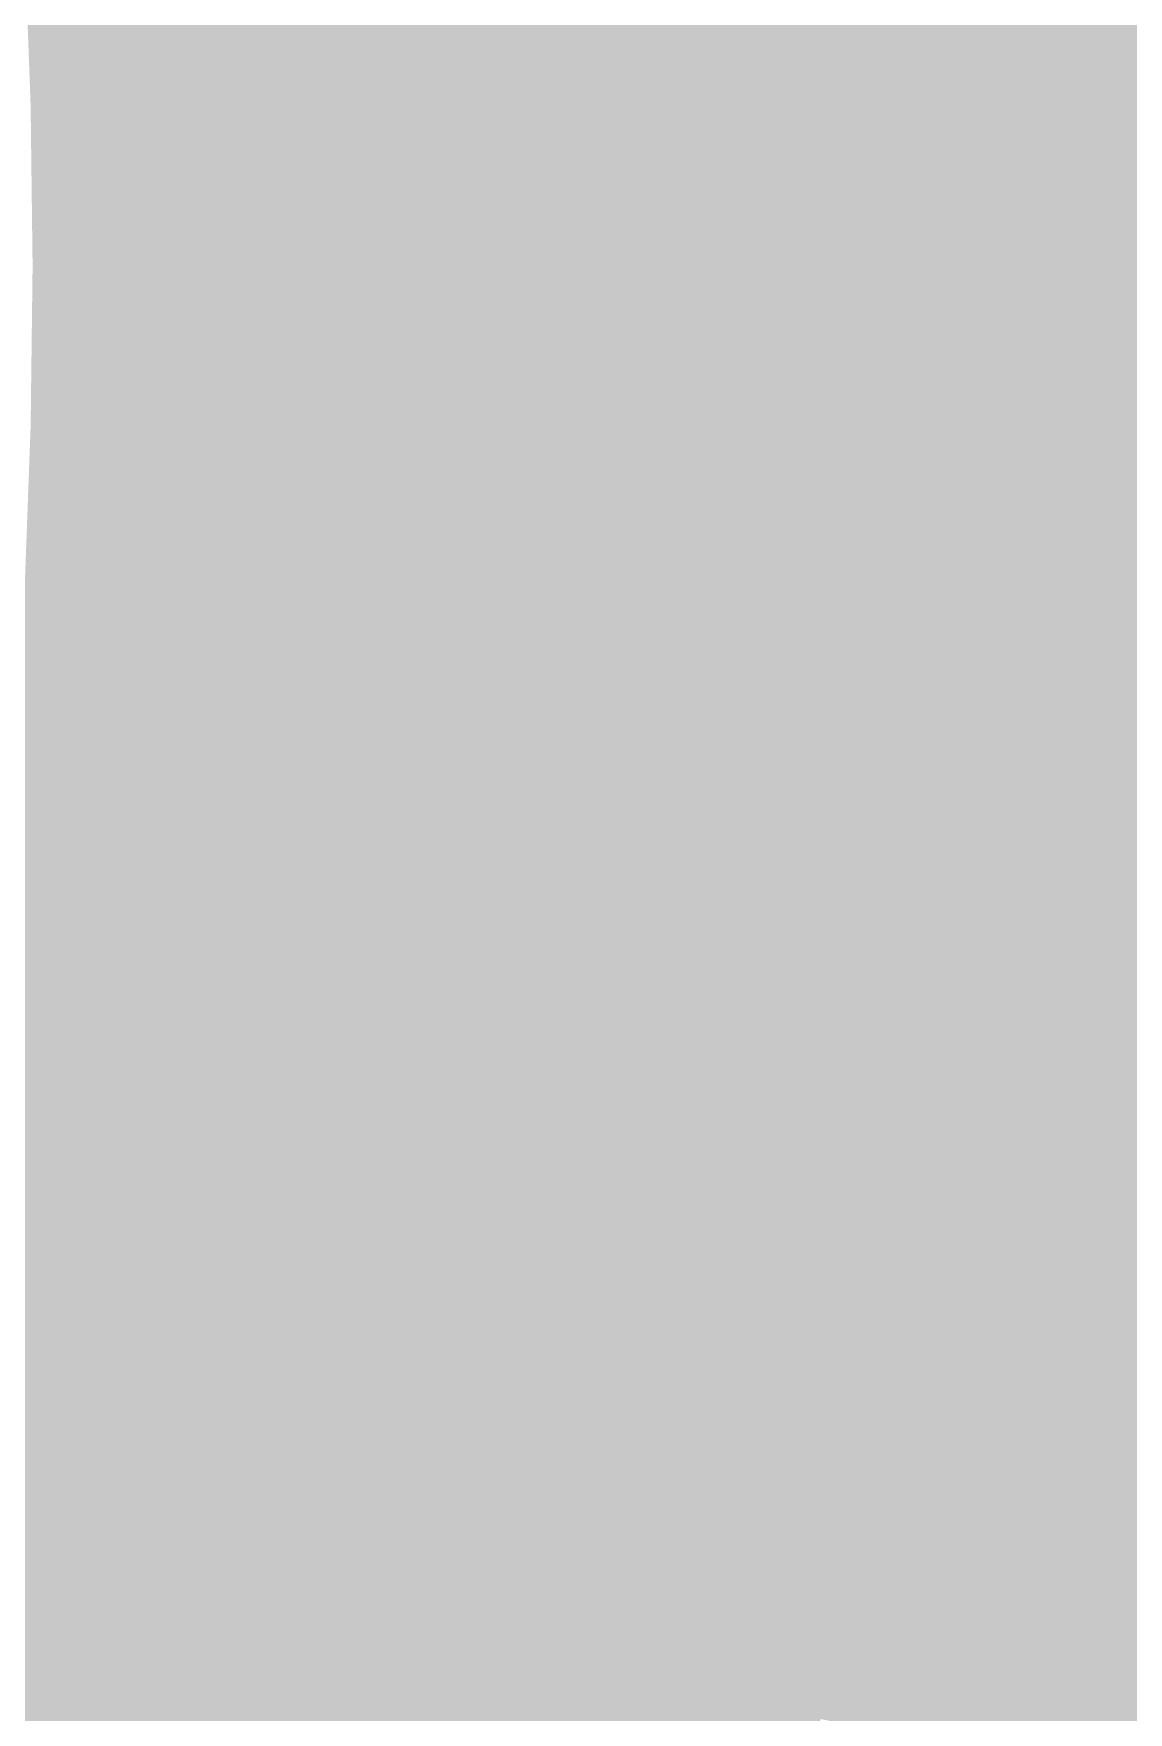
# Model space of a CAD drawing. Header units: inches. Extents: x -266 to 784, y -170 to 213.
# Drawn here: x 119.02 to 139.01, y -26.41 to 4.24 of the extents above; entities that cross this region are included whole.
import ezdxf

# ---------------------------------------------------------------- set-up
doc = ezdxf.new("R2010")
doc.units = ezdxf.units.IN
doc.header["$MEASUREMENT"] = 0

msp = doc.modelspace()

# ---------------------------------------------------------------- linework, layer by layer
at = {"color": 15, "true_color": 0x8c4745}
msp.add_solid([(136.834978, 6.722271), (137.833773, 6.771339), (136.958738, 3.362148), (137.958437, 3.38669)], dxfattribs=at)
at = {"color": 17, "true_color": 0x884543}
msp.add_solid([(137.833773, 6.771339), (138.832568, 6.820407), (137.958437, 3.38669), (138.958136, 3.411231)], dxfattribs=at)
at = {"color": 17, "true_color": 0x834341}
msp.add_solid([(138.832568, 6.820407), (139.831364, 6.869474), (138.958136, 3.411231), (139.957835, 3.435772)], dxfattribs=at)
at = {"color": 15, "true_color": 0xa55452}
msp.add_solid([(130.842205, 6.427865), (131.841, 6.476933), (130.960545, 3.214901), (131.960244, 3.239442)], dxfattribs=at)
at = {"color": 15, "true_color": 0xa15250}
msp.add_solid([(131.841, 6.476933), (132.839796, 6.526001), (131.960244, 3.239442), (132.959943, 3.263983)], dxfattribs=at)
at = {"color": 15, "true_color": 0x9d504e}
msp.add_solid([(132.839796, 6.526001), (133.838591, 6.575068), (132.959943, 3.263983), (133.959642, 3.288525)], dxfattribs=at)
at = {"color": 15, "true_color": 0x994e4c}
msp.add_solid([(133.838591, 6.575068), (134.837387, 6.624136), (133.959642, 3.288525), (134.959341, 3.313066)], dxfattribs=at)
at = {"color": 15, "true_color": 0x944b4a}
msp.add_solid([(134.837387, 6.624136), (135.836182, 6.673204), (134.959341, 3.313066), (135.959039, 3.337607)], dxfattribs=at)
at = {"color": 15, "true_color": 0x904948}
msp.add_solid([(135.836182, 6.673204), (136.834978, 6.722271), (135.959039, 3.337607), (136.958738, 3.362148)], dxfattribs=at)
at = {"color": 13, "true_color": 0xc36361}
msp.add_solid([(123.850637, 6.084392), (124.849432, 6.133459), (123.962654, 3.043112), (124.962352, 3.067654)], dxfattribs=at)
at = {"color": 13, "true_color": 0xbf615f}
msp.add_solid([(124.849432, 6.133459), (125.848227, 6.182527), (124.962352, 3.067654), (125.962051, 3.092195)], dxfattribs=at)
at = {"color": 13, "true_color": 0xbb5f5d}
msp.add_solid([(125.848227, 6.182527), (126.847023, 6.231595), (125.962051, 3.092195), (126.96175, 3.116736)], dxfattribs=at)
at = {"color": 13, "true_color": 0xb65d5b}
msp.add_solid([(126.847023, 6.231595), (127.845818, 6.280662), (126.96175, 3.116736), (127.961449, 3.141277)], dxfattribs=at)
at = {"color": 25, "true_color": 0xb25b59}
msp.add_solid([(127.845818, 6.280662), (128.844614, 6.32973), (127.961449, 3.141277), (128.961148, 3.165818)], dxfattribs=at)
at = {"color": 25, "true_color": 0xae5956}
msp.add_solid([(128.844614, 6.32973), (129.843409, 6.378798), (128.961148, 3.165818), (129.960846, 3.19036)], dxfattribs=at)
at = {"color": 25, "true_color": 0xaa5654}
msp.add_solid([(129.843409, 6.378798), (130.842205, 6.427865), (129.960846, 3.19036), (130.960545, 3.214901)], dxfattribs=at)
at = {"color": 13, "true_color": 0xd96e6c}
msp.add_solid([(118.856659, 5.839053), (119.855455, 5.888121), (118.964159, 2.920406), (119.963858, 2.944947)], dxfattribs=at)
at = {"color": 13, "true_color": 0xd46c6a}
msp.add_solid([(119.855455, 5.888121), (120.85425, 5.937189), (119.963858, 2.944947), (120.963557, 2.969489)], dxfattribs=at)
at = {"color": 13, "true_color": 0xd06a68}
msp.add_solid([(120.85425, 5.937189), (121.853046, 5.986256), (120.963557, 2.969489), (121.963256, 2.99403)], dxfattribs=at)
at = {"color": 13, "true_color": 0xcc6865}
msp.add_solid([(121.853046, 5.986256), (122.851841, 6.035324), (121.963256, 2.99403), (122.962955, 3.018571)], dxfattribs=at)
at = {"color": 13, "true_color": 0xc86663}
msp.add_solid([(122.851841, 6.035324), (123.850637, 6.084392), (122.962955, 3.018571), (123.962654, 3.043112)], dxfattribs=at)
at = {"color": 17, "true_color": 0x8c4545}
for points in [[(136.958738, 3.362148), (137.958437, 3.38669), (137, 0), (138, 0)], [(137, 0), (138, 0), (136.958738, -3.362148), (137.958437, -3.38669)]]:
    msp.add_solid(points, dxfattribs=at)
at = {"color": 17, "true_color": 0x884343}
for points in [[(137.958437, 3.38669), (138.958136, 3.411231), (138, 0), (139, 0)], [(138, 0), (139, 0), (137.958437, -3.38669), (138.958136, -3.411231)]]:
    msp.add_solid(points, dxfattribs=at)
at = {"color": 17, "true_color": 0x834141}
for points in [[(138.958136, 3.411231), (139.957835, 3.435772), (139, 0), (140, 0)], [(139, 0), (140, 0), (138.958136, -3.411231), (139.957835, -3.435772)]]:
    msp.add_solid(points, dxfattribs=at)
at = {"color": 13, "true_color": 0xc36161}
for points in [[(123.962654, 3.043112), (124.962352, 3.067654), (124, 0), (125, 0)], [(124, 0), (125, 0), (123.962654, -3.043112), (124.962352, -3.067654)]]:
    msp.add_solid(points, dxfattribs=at)
at = {"color": 13, "true_color": 0xbf5f5f}
for points in [[(124.962352, 3.067654), (125.962051, 3.092195), (125, 0), (126, 0)], [(125, 0), (126, 0), (124.962352, -3.067654), (125.962051, -3.092195)]]:
    msp.add_solid(points, dxfattribs=at)
at = {"color": 13, "true_color": 0xbb5d5d}
for points in [[(125.962051, 3.092195), (126.96175, 3.116736), (126, 0), (127, 0)], [(126, 0), (127, 0), (125.962051, -3.092195), (126.96175, -3.116736)]]:
    msp.add_solid(points, dxfattribs=at)
at = {"color": 13, "true_color": 0xb65b5b}
for points in [[(126.96175, 3.116736), (127.961449, 3.141277), (127, 0), (128, 0)], [(127, 0), (128, 0), (126.96175, -3.116736), (127.961449, -3.141277)]]:
    msp.add_solid(points, dxfattribs=at)
at = {"color": 25, "true_color": 0xb25959}
for points in [[(127.961449, 3.141277), (128.961148, 3.165818), (128, 0), (129, 0)], [(128, 0), (129, 0), (127.961449, -3.141277), (128.961148, -3.165819)]]:
    msp.add_solid(points, dxfattribs=at)
at = {"color": 25, "true_color": 0xae5656}
for points in [[(128.961148, 3.165818), (129.960846, 3.19036), (129, 0), (130, 0)], [(129, 0), (130, 0), (128.961148, -3.165819), (129.960846, -3.19036)]]:
    msp.add_solid(points, dxfattribs=at)
at = {"color": 15, "true_color": 0xaa5454}
for points in [[(129.960846, 3.19036), (130.960545, 3.214901), (130, 0), (131, 0)], [(130, 0), (131, 0), (129.960846, -3.19036), (130.960545, -3.214901)]]:
    msp.add_solid(points, dxfattribs=at)
at = {"color": 15, "true_color": 0xa55252}
for points in [[(130.960545, 3.214901), (131.960244, 3.239442), (131, 0), (132, 0)], [(131, 0), (132, 0), (130.960545, -3.214901), (131.960244, -3.239442)]]:
    msp.add_solid(points, dxfattribs=at)
at = {"color": 15, "true_color": 0xa15050}
for points in [[(131.960244, 3.239442), (132.959943, 3.263983), (132, 0), (133, 0)], [(132, 0), (133, 0), (131.960244, -3.239442), (132.959943, -3.263983)]]:
    msp.add_solid(points, dxfattribs=at)
at = {"color": 15, "true_color": 0x9d4e4e}
for points in [[(132.959943, 3.263983), (133.959642, 3.288525), (133, 0), (134, 0)], [(133, 0), (134, 0), (132.959943, -3.263983), (133.959642, -3.288525)]]:
    msp.add_solid(points, dxfattribs=at)
at = {"color": 15, "true_color": 0x994c4c}
for points in [[(133.959642, 3.288525), (134.959341, 3.313066), (134, 0), (135, 0)], [(134, 0), (135, 0), (133.959642, -3.288525), (134.959341, -3.313066)]]:
    msp.add_solid(points, dxfattribs=at)
at = {"color": 15, "true_color": 0x944a4a}
for points in [[(134.959341, 3.313066), (135.959039, 3.337607), (135, 0), (136, 0)], [(135, 0), (136, 0), (134.959341, -3.313066), (135.959039, -3.337607)]]:
    msp.add_solid(points, dxfattribs=at)
at = {"color": 15, "true_color": 0x904848}
for points in [[(135.959039, 3.337607), (136.958738, 3.362148), (136, 0), (137, 0)], [(136, 0), (137, 0), (135.959039, -3.337607), (136.958738, -3.362148)]]:
    msp.add_solid(points, dxfattribs=at)
at = {"color": 13, "true_color": 0xd96c6c}
for points in [[(118.964159, 2.920406), (119.963858, 2.944947), (119, 0), (120, 0)], [(119, 0), (120, 0), (118.964159, -2.920406), (119.963858, -2.944947)]]:
    msp.add_solid(points, dxfattribs=at)
at = {"color": 13, "true_color": 0xd46a6a}
for points in [[(119.963858, 2.944947), (120.963557, 2.969489), (120, 0), (121, 0)], [(120, 0), (121, 0), (119.963858, -2.944947), (120.963557, -2.969489)]]:
    msp.add_solid(points, dxfattribs=at)
at = {"color": 13, "true_color": 0xd06868}
for points in [[(120.963557, 2.969489), (121.963256, 2.99403), (121, 0), (122, 0)], [(121, 0), (122, 0), (120.963557, -2.969489), (121.963256, -2.99403)]]:
    msp.add_solid(points, dxfattribs=at)
at = {"color": 13, "true_color": 0xcc6565}
for points in [[(121.963256, 2.99403), (122.962955, 3.018571), (122, 0), (123, 0)], [(122, 0), (123, 0), (121.963256, -2.99403), (122.962955, -3.018571)]]:
    msp.add_solid(points, dxfattribs=at)
at = {"color": 13, "true_color": 0xc86363}
for points in [[(122.962955, 3.018571), (123.962654, 3.043112), (123, 0), (124, 0)], [(123, 0), (124, 0), (122.962955, -3.018571), (123.962654, -3.043112)]]:
    msp.add_solid(points, dxfattribs=at)
at = {"color": 13, "true_color": 0xd96c6e}
msp.add_solid([(118.964159, -2.920406), (119.963858, -2.944947), (118.856659, -5.839053), (119.855455, -5.888121)], dxfattribs=at)
at = {"color": 13, "true_color": 0xd46a6c}
msp.add_solid([(119.963858, -2.944947), (120.963557, -2.969489), (119.855455, -5.888121), (120.85425, -5.937189)], dxfattribs=at)
at = {"color": 13, "true_color": 0xd0686a}
msp.add_solid([(120.963557, -2.969489), (121.963256, -2.99403), (120.85425, -5.937189), (121.853046, -5.986256)], dxfattribs=at)
at = {"color": 13, "true_color": 0xcc6568}
msp.add_solid([(121.963256, -2.99403), (122.962955, -3.018571), (121.853046, -5.986256), (122.851841, -6.035324)], dxfattribs=at)
at = {"color": 13, "true_color": 0xc86366}
msp.add_solid([(122.962955, -3.018571), (123.962654, -3.043112), (122.851841, -6.035324), (123.850637, -6.084392)], dxfattribs=at)
at = {"color": 13, "true_color": 0xc36163}
msp.add_solid([(123.962654, -3.043112), (124.962352, -3.067654), (123.850637, -6.084392), (124.849432, -6.133459)], dxfattribs=at)
at = {"color": 13, "true_color": 0xbf5f61}
msp.add_solid([(124.962352, -3.067654), (125.962051, -3.092195), (124.849432, -6.133459), (125.848227, -6.182527)], dxfattribs=at)
at = {"color": 13, "true_color": 0xbb5d5f}
msp.add_solid([(125.962051, -3.092195), (126.96175, -3.116736), (125.848227, -6.182527), (126.847023, -6.231595)], dxfattribs=at)
at = {"color": 13, "true_color": 0xb65b5d}
msp.add_solid([(126.96175, -3.116736), (127.961449, -3.141277), (126.847023, -6.231595), (127.845818, -6.280662)], dxfattribs=at)
at = {"color": 245, "true_color": 0xb2595b}
msp.add_solid([(127.961449, -3.141277), (128.961148, -3.165819), (127.845818, -6.280662), (128.844614, -6.32973)], dxfattribs=at)
at = {"color": 245, "true_color": 0xae5659}
msp.add_solid([(128.961148, -3.165819), (129.960846, -3.19036), (128.844614, -6.32973), (129.843409, -6.378798)], dxfattribs=at)
at = {"color": 245, "true_color": 0xaa5456}
msp.add_solid([(129.960846, -3.19036), (130.960545, -3.214901), (129.843409, -6.378798), (130.842205, -6.427865)], dxfattribs=at)
at = {"color": 15, "true_color": 0xa55254}
msp.add_solid([(130.960545, -3.214901), (131.960244, -3.239442), (130.842205, -6.427865), (131.841, -6.476933)], dxfattribs=at)
at = {"color": 15, "true_color": 0xa15052}
msp.add_solid([(131.960244, -3.239442), (132.959943, -3.263983), (131.841, -6.476933), (132.839796, -6.526001)], dxfattribs=at)
at = {"color": 15, "true_color": 0x9d4e50}
msp.add_solid([(132.959943, -3.263983), (133.959642, -3.288525), (132.839796, -6.526001), (133.838591, -6.575068)], dxfattribs=at)
at = {"color": 15, "true_color": 0x994c4e}
msp.add_solid([(133.959642, -3.288525), (134.959341, -3.313066), (133.838591, -6.575068), (134.837387, -6.624136)], dxfattribs=at)
at = {"color": 15, "true_color": 0x944a4b}
msp.add_solid([(134.959341, -3.313066), (135.959039, -3.337607), (134.837387, -6.624136), (135.836182, -6.673204)], dxfattribs=at)
at = {"color": 15, "true_color": 0x904849}
msp.add_solid([(135.959039, -3.337607), (136.958738, -3.362148), (135.836182, -6.673204), (136.834977, -6.722271)], dxfattribs=at)
at = {"color": 15, "true_color": 0x8c4547}
msp.add_solid([(136.958738, -3.362148), (137.958437, -3.38669), (136.834977, -6.722271), (137.833773, -6.771339)], dxfattribs=at)
at = {"color": 17, "true_color": 0x884345}
msp.add_solid([(137.958437, -3.38669), (138.958136, -3.411231), (137.833773, -6.771339), (138.832568, -6.820407)], dxfattribs=at)
at = {"color": 17, "true_color": 0x834143}
msp.add_solid([(138.958136, -3.411231), (139.957835, -3.435772), (138.832568, -6.820407), (139.831364, -6.869474)], dxfattribs=at)
at = {"color": 13, "true_color": 0xd96c71}
msp.add_solid([(118.856659, -5.839053), (119.855455, -5.888121), (118.677564, -8.754183), (119.674855, -8.827748)], dxfattribs=at)
at = {"color": 13, "true_color": 0xd46a6f}
msp.add_solid([(119.855455, -5.888121), (120.85425, -5.937189), (119.674855, -8.827748), (120.672145, -8.901312)], dxfattribs=at)
at = {"color": 13, "true_color": 0xd0686c}
msp.add_solid([(120.85425, -5.937189), (121.853046, -5.986256), (120.672145, -8.901312), (121.669436, -8.974877)], dxfattribs=at)
at = {"color": 13, "true_color": 0xcc656a}
msp.add_solid([(121.853046, -5.986256), (122.851841, -6.035324), (121.669436, -8.974877), (122.666726, -9.048441)], dxfattribs=at)
at = {"color": 13, "true_color": 0xc86368}
msp.add_solid([(122.851841, -6.035324), (123.850637, -6.084392), (122.666726, -9.048441), (123.664017, -9.122006)], dxfattribs=at)
at = {"color": 13, "true_color": 0xc36166}
msp.add_solid([(123.850637, -6.084392), (124.849432, -6.133459), (123.664017, -9.122006), (124.661307, -9.19557)], dxfattribs=at)
at = {"color": 13, "true_color": 0xbf5f64}
msp.add_solid([(124.849432, -6.133459), (125.848227, -6.182527), (124.661307, -9.19557), (125.658598, -9.269135)], dxfattribs=at)
at = {"color": 13, "true_color": 0xbb5d61}
msp.add_solid([(125.848227, -6.182527), (126.847023, -6.231595), (125.658598, -9.269135), (126.655888, -9.3427)], dxfattribs=at)
at = {"color": 13, "true_color": 0xb65b5f}
msp.add_solid([(126.847023, -6.231595), (127.845818, -6.280662), (126.655888, -9.3427), (127.653178, -9.416264)], dxfattribs=at)
at = {"color": 245, "true_color": 0xb2595d}
msp.add_solid([(127.845818, -6.280662), (128.844614, -6.32973), (127.653178, -9.416264), (128.650469, -9.489829)], dxfattribs=at)
at = {"color": 245, "true_color": 0xae565b}
msp.add_solid([(128.844614, -6.32973), (129.843409, -6.378798), (128.650469, -9.489829), (129.647759, -9.563393)], dxfattribs=at)
at = {"color": 245, "true_color": 0xaa5458}
msp.add_solid([(129.843409, -6.378798), (130.842205, -6.427865), (129.647759, -9.563393), (130.64505, -9.636958)], dxfattribs=at)
at = {"color": 245, "true_color": 0xa55256}
msp.add_solid([(130.842205, -6.427865), (131.841, -6.476933), (130.64505, -9.636958), (131.64234, -9.710522)], dxfattribs=at)
at = {"color": 15, "true_color": 0xa15054}
msp.add_solid([(131.841, -6.476933), (132.839796, -6.526001), (131.64234, -9.710522), (132.639631, -9.784087)], dxfattribs=at)
at = {"color": 15, "true_color": 0x9d4e52}
msp.add_solid([(132.839796, -6.526001), (133.838591, -6.575068), (132.639631, -9.784087), (133.636921, -9.857652)], dxfattribs=at)
at = {"color": 15, "true_color": 0x994c4f}
msp.add_solid([(133.838591, -6.575068), (134.837387, -6.624136), (133.636921, -9.857652), (134.634212, -9.931216)], dxfattribs=at)
at = {"color": 15, "true_color": 0x944a4d}
msp.add_solid([(134.837387, -6.624136), (135.836182, -6.673204), (134.634212, -9.931216), (135.631502, -10.004781)], dxfattribs=at)
at = {"color": 15, "true_color": 0x90484b}
msp.add_solid([(135.836182, -6.673204), (136.834977, -6.722271), (135.631502, -10.004781), (136.628793, -10.078345)], dxfattribs=at)
at = {"color": 15, "true_color": 0x8c4549}
msp.add_solid([(136.834977, -6.722271), (137.833773, -6.771339), (136.628793, -10.078345), (137.626083, -10.15191)], dxfattribs=at)
at = {"color": 17, "true_color": 0x884346}
msp.add_solid([(137.833773, -6.771339), (138.832568, -6.820407), (137.626083, -10.15191), (138.623373, -10.225474)], dxfattribs=at)
at = {"color": 17, "true_color": 0x834144}
msp.add_solid([(138.832568, -6.820407), (139.831364, -6.869474), (138.623373, -10.225474), (139.620664, -10.299039)], dxfattribs=at)
at = {"color": 243, "true_color": 0xd96c73}
msp.add_solid([(118.677564, -8.754183), (119.674855, -8.827748), (118.426982, -11.66404), (119.422167, -11.762057)], dxfattribs=at)
at = {"color": 13, "true_color": 0xd46a71}
msp.add_solid([(119.674855, -8.827748), (120.672145, -8.901312), (119.422167, -11.762057), (120.417352, -11.860074)], dxfattribs=at)
at = {"color": 13, "true_color": 0xd0686f}
msp.add_solid([(120.672145, -8.901312), (121.669436, -8.974877), (120.417352, -11.860074), (121.412537, -11.958091)], dxfattribs=at)
at = {"color": 13, "true_color": 0xcc656d}
msp.add_solid([(121.669436, -8.974877), (122.666726, -9.048441), (121.412537, -11.958091), (122.407721, -12.056108)], dxfattribs=at)
at = {"color": 13, "true_color": 0xc8636a}
msp.add_solid([(122.666726, -9.048441), (123.664017, -9.122006), (122.407721, -12.056108), (123.402906, -12.154125)], dxfattribs=at)
at = {"color": 13, "true_color": 0xc36168}
msp.add_solid([(123.664017, -9.122006), (124.661307, -9.19557), (123.402906, -12.154125), (124.398091, -12.252143)], dxfattribs=at)
at = {"color": 13, "true_color": 0xbf5f66}
msp.add_solid([(124.661307, -9.19557), (125.658598, -9.269135), (124.398091, -12.252143), (125.393276, -12.35016)], dxfattribs=at)
at = {"color": 13, "true_color": 0xbb5d63}
msp.add_solid([(125.658598, -9.269135), (126.655888, -9.3427), (125.393276, -12.35016), (126.38846, -12.448177)], dxfattribs=at)
at = {"color": 13, "true_color": 0xb65b61}
msp.add_solid([(126.655888, -9.3427), (127.653178, -9.416264), (126.38846, -12.448177), (127.383645, -12.546194)], dxfattribs=at)
at = {"color": 245, "true_color": 0xb2595f}
msp.add_solid([(127.653178, -9.416264), (128.650469, -9.489829), (127.383645, -12.546194), (128.37883, -12.644211)], dxfattribs=at)
at = {"color": 245, "true_color": 0xae565d}
msp.add_solid([(128.650469, -9.489829), (129.647759, -9.563393), (128.37883, -12.644211), (129.374014, -12.742228)], dxfattribs=at)
at = {"color": 245, "true_color": 0xaa545a}
msp.add_solid([(129.647759, -9.563393), (130.64505, -9.636958), (129.374014, -12.742228), (130.369199, -12.840245)], dxfattribs=at)
at = {"color": 245, "true_color": 0xa55258}
msp.add_solid([(130.64505, -9.636958), (131.64234, -9.710522), (130.369199, -12.840245), (131.364384, -12.938263)], dxfattribs=at)
at = {"color": 245, "true_color": 0xa15056}
msp.add_solid([(131.64234, -9.710522), (132.639631, -9.784087), (131.364384, -12.938263), (132.359569, -13.03628)], dxfattribs=at)
at = {"color": 15, "true_color": 0x9d4e53}
msp.add_solid([(132.639631, -9.784087), (133.636921, -9.857652), (132.359569, -13.03628), (133.354753, -13.134297)], dxfattribs=at)
at = {"color": 15, "true_color": 0x994c51}
msp.add_solid([(133.636921, -9.857652), (134.634212, -9.931216), (133.354753, -13.134297), (134.349938, -13.232314)], dxfattribs=at)
at = {"color": 15, "true_color": 0x944a4f}
msp.add_solid([(134.634212, -9.931216), (135.631502, -10.004781), (134.349938, -13.232314), (135.345123, -13.330331)], dxfattribs=at)
at = {"color": 15, "true_color": 0x90484d}
msp.add_solid([(135.631502, -10.004781), (136.628793, -10.078345), (135.345123, -13.330331), (136.340308, -13.428348)], dxfattribs=at)
at = {"color": 15, "true_color": 0x8c454a}
msp.add_solid([(136.628793, -10.078345), (137.626083, -10.15191), (136.340308, -13.428348), (137.335492, -13.526365)], dxfattribs=at)
at = {"color": 247, "true_color": 0x884348}
msp.add_solid([(137.626083, -10.15191), (138.623373, -10.225474), (137.335492, -13.526365), (138.330677, -13.624383)], dxfattribs=at)
at = {"color": 17, "true_color": 0x834146}
msp.add_solid([(138.623373, -10.225474), (139.620664, -10.299039), (138.330677, -13.624383), (139.325862, -13.7224)], dxfattribs=at)
at = {"color": 243, "true_color": 0xd96c76}
msp.add_solid([(118.426982, -11.66404), (119.422167, -11.762057), (118.105065, -14.56687), (119.097544, -14.689281)], dxfattribs=at)
at = {"color": 243, "true_color": 0xd46a74}
msp.add_solid([(119.422167, -11.762057), (120.417352, -11.860074), (119.097544, -14.689281), (120.090024, -14.811692)], dxfattribs=at)
at = {"color": 13, "true_color": 0xd06871}
msp.add_solid([(120.417352, -11.860074), (121.412537, -11.958091), (120.090024, -14.811692), (121.082503, -14.934102)], dxfattribs=at)
at = {"color": 13, "true_color": 0xcc656f}
msp.add_solid([(121.412537, -11.958091), (122.407721, -12.056108), (121.082503, -14.934102), (122.074983, -15.056513)], dxfattribs=at)
at = {"color": 13, "true_color": 0xc8636d}
msp.add_solid([(122.407721, -12.056108), (123.402906, -12.154125), (122.074983, -15.056513), (123.067462, -15.178924)], dxfattribs=at)
at = {"color": 13, "true_color": 0xc3616a}
msp.add_solid([(123.402906, -12.154125), (124.398091, -12.252143), (123.067462, -15.178924), (124.059942, -15.301334)], dxfattribs=at)
at = {"color": 13, "true_color": 0xbf5f68}
msp.add_solid([(124.398091, -12.252143), (125.393276, -12.35016), (124.059942, -15.301334), (125.052421, -15.423745)], dxfattribs=at)
at = {"color": 13, "true_color": 0xbb5d66}
msp.add_solid([(125.393276, -12.35016), (126.38846, -12.448177), (125.052421, -15.423745), (126.044901, -15.546156)], dxfattribs=at)
at = {"color": 13, "true_color": 0xb65b63}
msp.add_solid([(126.38846, -12.448177), (127.383645, -12.546194), (126.044901, -15.546156), (127.03738, -15.668566)], dxfattribs=at)
at = {"color": 245, "true_color": 0xb25961}
msp.add_solid([(127.383645, -12.546194), (128.37883, -12.644211), (127.03738, -15.668566), (128.02986, -15.790977)], dxfattribs=at)
at = {"color": 245, "true_color": 0xae565f}
msp.add_solid([(128.37883, -12.644211), (129.374014, -12.742228), (128.02986, -15.790977), (129.022339, -15.913388)], dxfattribs=at)
at = {"color": 245, "true_color": 0xaa545c}
msp.add_solid([(129.374014, -12.742228), (130.369199, -12.840245), (129.022339, -15.913388), (130.014819, -16.035798)], dxfattribs=at)
at = {"color": 245, "true_color": 0xa5525a}
msp.add_solid([(130.369199, -12.840245), (131.364384, -12.938263), (130.014819, -16.035798), (131.007299, -16.158209)], dxfattribs=at)
at = {"color": 245, "true_color": 0xa15058}
msp.add_solid([(131.364384, -12.938263), (132.359569, -13.03628), (131.007299, -16.158209), (131.999778, -16.28062)], dxfattribs=at)
at = {"color": 15, "true_color": 0x9d4e55}
msp.add_solid([(132.359569, -13.03628), (133.354753, -13.134297), (131.999778, -16.28062), (132.992258, -16.403031)], dxfattribs=at)
at = {"color": 15, "true_color": 0x994c53}
msp.add_solid([(133.354753, -13.134297), (134.349938, -13.232314), (132.992258, -16.403031), (133.984737, -16.525441)], dxfattribs=at)
at = {"color": 15, "true_color": 0x944a51}
msp.add_solid([(134.349938, -13.232314), (135.345123, -13.330331), (133.984737, -16.525441), (134.977217, -16.647852)], dxfattribs=at)
at = {"color": 15, "true_color": 0x90484e}
msp.add_solid([(135.345123, -13.330331), (136.340308, -13.428348), (134.977217, -16.647852), (135.969696, -16.770263)], dxfattribs=at)
at = {"color": 247, "true_color": 0x8c454c}
msp.add_solid([(136.340308, -13.428348), (137.335492, -13.526365), (135.969696, -16.770263), (136.962176, -16.892673)], dxfattribs=at)
at = {"color": 247, "true_color": 0x88434a}
msp.add_solid([(137.335492, -13.526365), (138.330677, -13.624383), (136.962176, -16.892673), (137.954655, -17.015084)], dxfattribs=at)
at = {"color": 17, "true_color": 0x834147}
msp.add_solid([(138.330677, -13.624383), (139.325862, -13.7224), (137.954655, -17.015084), (138.947135, -17.137495)], dxfattribs=at)
at = {"color": 17, "true_color": 0x7f3f45}
msp.add_solid([(139.325862, -13.7224), (140.321046, -13.820417), (138.947135, -17.137495), (139.939614, -17.259905)], dxfattribs=at)
at = {"color": 243, "true_color": 0xd96c79}
msp.add_solid([(118.105065, -14.56687), (119.097544, -14.689281), (117.712005, -17.460926), (118.701181, -17.607657)], dxfattribs=at)
at = {"color": 243, "true_color": 0xd46a76}
msp.add_solid([(119.097544, -14.689281), (120.090024, -14.811692), (118.701181, -17.607657), (119.690358, -17.754387)], dxfattribs=at)
at = {"color": 243, "true_color": 0xd06874}
msp.add_solid([(120.090024, -14.811692), (121.082503, -14.934102), (119.690358, -17.754387), (120.679534, -17.901118)], dxfattribs=at)
at = {"color": 13, "true_color": 0xcc6571}
msp.add_solid([(121.082503, -14.934102), (122.074983, -15.056513), (120.679534, -17.901118), (121.668711, -18.047848)], dxfattribs=at)
at = {"color": 13, "true_color": 0xc8636f}
msp.add_solid([(122.074983, -15.056513), (123.067462, -15.178924), (121.668711, -18.047848), (122.657887, -18.194579)], dxfattribs=at)
at = {"color": 13, "true_color": 0xc3616d}
msp.add_solid([(123.067462, -15.178924), (124.059942, -15.301334), (122.657887, -18.194579), (123.647064, -18.341309)], dxfattribs=at)
at = {"color": 13, "true_color": 0xbf5f6a}
msp.add_solid([(124.059942, -15.301334), (125.052421, -15.423745), (123.647064, -18.341309), (124.63624, -18.48804)], dxfattribs=at)
at = {"color": 13, "true_color": 0xbb5d68}
msp.add_solid([(125.052421, -15.423745), (126.044901, -15.546156), (124.63624, -18.48804), (125.625417, -18.63477)], dxfattribs=at)
at = {"color": 13, "true_color": 0xb65b65}
msp.add_solid([(126.044901, -15.546156), (127.03738, -15.668566), (125.625417, -18.63477), (126.614593, -18.781501)], dxfattribs=at)
at = {"color": 245, "true_color": 0xb25963}
msp.add_solid([(127.03738, -15.668566), (128.02986, -15.790977), (126.614593, -18.781501), (127.60377, -18.928231)], dxfattribs=at)
at = {"color": 245, "true_color": 0xae5661}
msp.add_solid([(128.02986, -15.790977), (129.022339, -15.913388), (127.60377, -18.928231), (128.592946, -19.074962)], dxfattribs=at)
at = {"color": 245, "true_color": 0xaa545e}
msp.add_solid([(129.022339, -15.913388), (130.014819, -16.035798), (128.592946, -19.074962), (129.582123, -19.221692)], dxfattribs=at)
at = {"color": 245, "true_color": 0xa5525c}
msp.add_solid([(130.014819, -16.035798), (131.007299, -16.158209), (129.582123, -19.221692), (130.571299, -19.368423)], dxfattribs=at)
at = {"color": 245, "true_color": 0xa1505a}
msp.add_solid([(131.007299, -16.158209), (131.999778, -16.28062), (130.571299, -19.368423), (131.560476, -19.515153)], dxfattribs=at)
at = {"color": 245, "true_color": 0x9d4e57}
msp.add_solid([(131.999778, -16.28062), (132.992258, -16.403031), (131.560476, -19.515153), (132.549652, -19.661884)], dxfattribs=at)
at = {"color": 15, "true_color": 0x994c55}
msp.add_solid([(132.992258, -16.403031), (133.984737, -16.525441), (132.549652, -19.661884), (133.538829, -19.808614)], dxfattribs=at)
at = {"color": 15, "true_color": 0x944a52}
msp.add_solid([(133.984737, -16.525441), (134.977217, -16.647852), (133.538829, -19.808614), (134.528005, -19.955345)], dxfattribs=at)
at = {"color": 15, "true_color": 0x904850}
msp.add_solid([(134.977217, -16.647852), (135.969696, -16.770263), (134.528005, -19.955345), (135.517182, -20.102075)], dxfattribs=at)
at = {"color": 247, "true_color": 0x8c454e}
msp.add_solid([(135.969696, -16.770263), (136.962176, -16.892673), (135.517182, -20.102075), (136.506358, -20.248805)], dxfattribs=at)
at = {"color": 247, "true_color": 0x88434b}
msp.add_solid([(136.962176, -16.892673), (137.954655, -17.015084), (136.506358, -20.248805), (137.495535, -20.395536)], dxfattribs=at)
at = {"color": 247, "true_color": 0x834149}
msp.add_solid([(137.954655, -17.015084), (138.947135, -17.137495), (137.495535, -20.395536), (138.484711, -20.542266)], dxfattribs=at)
at = {"color": 17, "true_color": 0x7f3f46}
msp.add_solid([(138.947135, -17.137495), (139.939614, -17.259905), (138.484711, -20.542266), (139.473888, -20.688997)], dxfattribs=at)
at = {"color": 243, "true_color": 0xd46a79}
msp.add_solid([(118.701181, -17.607657), (119.690358, -17.754387), (118.233317, -20.515427), (119.218595, -20.686389)], dxfattribs=at)
at = {"color": 243, "true_color": 0xd06876}
msp.add_solid([(119.690358, -17.754387), (120.679534, -17.901118), (119.218595, -20.686389), (120.203872, -20.85735)], dxfattribs=at)
at = {"color": 243, "true_color": 0xcc6574}
msp.add_solid([(120.679534, -17.901118), (121.668711, -18.047848), (120.203872, -20.85735), (121.18915, -21.028312)], dxfattribs=at)
at = {"color": 13, "true_color": 0xc86371}
msp.add_solid([(121.668711, -18.047848), (122.657887, -18.194579), (121.18915, -21.028312), (122.174428, -21.199274)], dxfattribs=at)
at = {"color": 13, "true_color": 0xc3616f}
msp.add_solid([(122.657887, -18.194579), (123.647064, -18.341309), (122.174428, -21.199274), (123.159705, -21.370236)], dxfattribs=at)
at = {"color": 13, "true_color": 0xbf5f6c}
msp.add_solid([(123.647064, -18.341309), (124.63624, -18.48804), (123.159705, -21.370236), (124.144983, -21.541198)], dxfattribs=at)
at = {"color": 13, "true_color": 0xbb5d6a}
msp.add_solid([(124.63624, -18.48804), (125.625417, -18.63477), (124.144983, -21.541198), (125.130261, -21.71216)], dxfattribs=at)
at = {"color": 13, "true_color": 0xb65b68}
msp.add_solid([(125.625417, -18.63477), (126.614593, -18.781501), (125.130261, -21.71216), (126.115538, -21.883122)], dxfattribs=at)
at = {"color": 245, "true_color": 0xb25965}
msp.add_solid([(126.614593, -18.781501), (127.60377, -18.928231), (126.115538, -21.883122), (127.100816, -22.054084)], dxfattribs=at)
at = {"color": 245, "true_color": 0xae5663}
msp.add_solid([(127.60377, -18.928231), (128.592946, -19.074962), (127.100816, -22.054084), (128.086094, -22.225046)], dxfattribs=at)
at = {"color": 245, "true_color": 0xaa5460}
msp.add_solid([(128.592946, -19.074962), (129.582123, -19.221692), (128.086094, -22.225046), (129.071371, -22.396007)], dxfattribs=at)
at = {"color": 245, "true_color": 0xa5525e}
msp.add_solid([(129.582123, -19.221692), (130.571299, -19.368423), (129.071371, -22.396007), (130.056649, -22.566969)], dxfattribs=at)
at = {"color": 245, "true_color": 0xa1505b}
msp.add_solid([(130.571299, -19.368423), (131.560476, -19.515153), (130.056649, -22.566969), (131.041926, -22.737931)], dxfattribs=at)
at = {"color": 245, "true_color": 0x9d4e59}
msp.add_solid([(131.560476, -19.515153), (132.549652, -19.661884), (131.041926, -22.737931), (132.027204, -22.908893)], dxfattribs=at)
at = {"color": 245, "true_color": 0x994c57}
msp.add_solid([(132.549652, -19.661884), (133.538829, -19.808614), (132.027204, -22.908893), (133.012482, -23.079855)], dxfattribs=at)
at = {"color": 15, "true_color": 0x944a54}
msp.add_solid([(133.538829, -19.808614), (134.528005, -19.955345), (133.012482, -23.079855), (133.997759, -23.250817)], dxfattribs=at)
at = {"color": 15, "true_color": 0x904852}
msp.add_solid([(134.528005, -19.955345), (135.517182, -20.102075), (133.997759, -23.250817), (134.983037, -23.421779)], dxfattribs=at)
at = {"color": 247, "true_color": 0x8c454f}
msp.add_solid([(135.517182, -20.102075), (136.506358, -20.248805), (134.983037, -23.421779), (135.968315, -23.592741)], dxfattribs=at)
at = {"color": 243, "true_color": 0xd46a7b}
msp.add_solid([(118.233317, -20.515427), (119.218595, -20.686389), (117.694234, -23.410839), (118.675019, -23.605929)], dxfattribs=at)
at = {"color": 247, "true_color": 0x88434d}
msp.add_solid([(136.506358, -20.248805), (137.495535, -20.395536), (135.968315, -23.592741), (136.953592, -23.763703)], dxfattribs=at)
at = {"color": 247, "true_color": 0x83414a}
msp.add_solid([(137.495535, -20.395536), (138.484711, -20.542266), (136.953592, -23.763703), (137.93887, -23.934664)], dxfattribs=at)
at = {"color": 243, "true_color": 0xd06879}
msp.add_solid([(119.218595, -20.686389), (120.203872, -20.85735), (118.675019, -23.605929), (119.655804, -23.801019)], dxfattribs=at)
at = {"color": 247, "true_color": 0x7f3f48}
msp.add_solid([(138.484711, -20.542266), (139.473888, -20.688997), (137.93887, -23.934664), (138.924148, -24.105626)], dxfattribs=at)
at = {"color": 17, "true_color": 0x7b3d46}
msp.add_solid([(139.473888, -20.688997), (140.463064, -20.835727), (138.924148, -24.105626), (139.909425, -24.276588)], dxfattribs=at)
at = {"color": 243, "true_color": 0xcc6576}
msp.add_solid([(120.203872, -20.85735), (121.18915, -21.028312), (119.655804, -23.801019), (120.636589, -23.99611)], dxfattribs=at)
at = {"color": 243, "true_color": 0xc86374}
msp.add_solid([(121.18915, -21.028312), (122.174428, -21.199274), (120.636589, -23.99611), (121.617375, -24.1912)], dxfattribs=at)
at = {"color": 13, "true_color": 0xc36171}
msp.add_solid([(122.174428, -21.199274), (123.159705, -21.370236), (121.617375, -24.1912), (122.59816, -24.38629)], dxfattribs=at)
at = {"color": 13, "true_color": 0xbf5f6f}
msp.add_solid([(123.159705, -21.370236), (124.144983, -21.541198), (122.59816, -24.38629), (123.578945, -24.581381)], dxfattribs=at)
at = {"color": 13, "true_color": 0xbb5d6c}
msp.add_solid([(124.144983, -21.541198), (125.130261, -21.71216), (123.578945, -24.581381), (124.559731, -24.776471)], dxfattribs=at)
at = {"color": 13, "true_color": 0xb65b6a}
msp.add_solid([(125.130261, -21.71216), (126.115538, -21.883122), (124.559731, -24.776471), (125.540516, -24.971561)], dxfattribs=at)
at = {"color": 13, "true_color": 0xb25967}
msp.add_solid([(126.115538, -21.883122), (127.100816, -22.054084), (125.540516, -24.971561), (126.521301, -25.166652)], dxfattribs=at)
at = {"color": 245, "true_color": 0xae5665}
msp.add_solid([(127.100816, -22.054084), (128.086094, -22.225046), (126.521301, -25.166652), (127.502086, -25.361742)], dxfattribs=at)
at = {"color": 245, "true_color": 0xaa5462}
msp.add_solid([(128.086094, -22.225046), (129.071371, -22.396007), (127.502086, -25.361742), (128.482872, -25.556832)], dxfattribs=at)
at = {"color": 245, "true_color": 0xa55260}
msp.add_solid([(129.071371, -22.396007), (130.056649, -22.566969), (128.482872, -25.556832), (129.463657, -25.751923)], dxfattribs=at)
at = {"color": 245, "true_color": 0xa1505d}
msp.add_solid([(130.056649, -22.566969), (131.041926, -22.737931), (129.463657, -25.751923), (130.444442, -25.947013)], dxfattribs=at)
at = {"color": 245, "true_color": 0x9d4e5b}
msp.add_solid([(131.041926, -22.737931), (132.027204, -22.908893), (130.444442, -25.947013), (131.425228, -26.142103)], dxfattribs=at)
at = {"color": 245, "true_color": 0x994c58}
msp.add_solid([(132.027204, -22.908893), (133.012482, -23.079855), (131.425228, -26.142103), (132.406013, -26.337193)], dxfattribs=at)
at = {"color": 245, "true_color": 0x944a56}
msp.add_solid([(133.012482, -23.079855), (133.997759, -23.250817), (132.406013, -26.337193), (133.386798, -26.532284)], dxfattribs=at)
at = {"color": 15, "true_color": 0x904853}
msp.add_solid([(133.997759, -23.250817), (134.983037, -23.421779), (133.386798, -26.532284), (134.367583, -26.727374)], dxfattribs=at)
at = {"color": 247, "true_color": 0x8c4551}
msp.add_solid([(134.983037, -23.421779), (135.968315, -23.592741), (134.367583, -26.727374), (135.348369, -26.922464)], dxfattribs=at)
at = {"color": 247, "true_color": 0x88434e}
msp.add_solid([(135.968315, -23.592741), (136.953592, -23.763703), (135.348369, -26.922464), (136.329154, -27.117555)], dxfattribs=at)
at = {"color": 243, "true_color": 0xd0687b}
msp.add_solid([(118.675019, -23.605929), (119.655804, -23.801019), (118.059958, -26.51125), (119.03566, -26.730351)], dxfattribs=at)
at = {"color": 243, "true_color": 0xcc6579}
msp.add_solid([(119.655804, -23.801019), (120.636589, -23.99611), (119.03566, -26.730351), (120.011362, -26.949453)], dxfattribs=at)
at = {"color": 247, "true_color": 0x83414c}
msp.add_solid([(136.953592, -23.763703), (137.93887, -23.934664), (136.329154, -27.117555), (137.309939, -27.312645)], dxfattribs=at)
at = {"color": 243, "true_color": 0xc86376}
msp.add_solid([(120.636589, -23.99611), (121.617375, -24.1912), (120.011362, -26.949453), (120.987064, -27.168554)], dxfattribs=at)
at = {"color": 243, "true_color": 0xc36174}
msp.add_solid([(121.617375, -24.1912), (122.59816, -24.38629), (120.987064, -27.168554), (121.962766, -27.387655)], dxfattribs=at)
at = {"color": 247, "true_color": 0x7f3f4a}
msp.add_solid([(137.93887, -23.934664), (138.924148, -24.105626), (137.309939, -27.312645), (138.290725, -27.507735)], dxfattribs=at)
at = {"color": 17, "true_color": 0x7b3d47}
msp.add_solid([(138.924148, -24.105626), (139.909425, -24.276588), (138.290725, -27.507735), (139.27151, -27.702826)], dxfattribs=at)
at = {"color": 13, "true_color": 0xbf5f71}
msp.add_solid([(122.59816, -24.38629), (123.578945, -24.581381), (121.962766, -27.387655), (122.938468, -27.606756)], dxfattribs=at)
at = {"color": 13, "true_color": 0xbb5d6e}
msp.add_solid([(123.578945, -24.581381), (124.559731, -24.776471), (122.938468, -27.606756), (123.914171, -27.825858)], dxfattribs=at)
at = {"color": 13, "true_color": 0xb65b6c}
msp.add_solid([(124.559731, -24.776471), (125.540516, -24.971561), (123.914171, -27.825858), (124.889873, -28.044959)], dxfattribs=at)
at = {"color": 13, "true_color": 0xb25969}
msp.add_solid([(125.540516, -24.971561), (126.521301, -25.166652), (124.889873, -28.044959), (125.865575, -28.26406)], dxfattribs=at)
at = {"color": 245, "true_color": 0xae5667}
msp.add_solid([(126.521301, -25.166652), (127.502086, -25.361742), (125.865575, -28.26406), (126.841277, -28.483161)], dxfattribs=at)
at = {"color": 245, "true_color": 0xaa5464}
msp.add_solid([(127.502086, -25.361742), (128.482872, -25.556832), (126.841277, -28.483161), (127.816979, -28.702262)], dxfattribs=at)
at = {"color": 245, "true_color": 0xa55262}
msp.add_solid([(128.482872, -25.556832), (129.463657, -25.751923), (127.816979, -28.702262), (128.792681, -28.921364)], dxfattribs=at)
at = {"color": 245, "true_color": 0xa1505f}
msp.add_solid([(129.463657, -25.751923), (130.444442, -25.947013), (128.792681, -28.921364), (129.768383, -29.140465)], dxfattribs=at)
at = {"color": 245, "true_color": 0x9d4e5d}
msp.add_solid([(130.444442, -25.947013), (131.425228, -26.142103), (129.768383, -29.140465), (130.744085, -29.359566)], dxfattribs=at)
at = {"color": 245, "true_color": 0x994c5a}
msp.add_solid([(131.425228, -26.142103), (132.406013, -26.337193), (130.744085, -29.359566), (131.719788, -29.578667)], dxfattribs=at)
at = {"color": 245, "true_color": 0x944a58}
msp.add_solid([(132.406013, -26.337193), (133.386798, -26.532284), (131.719788, -29.578667), (132.69549, -29.797769)], dxfattribs=at)

doc.saveas('drawing.dxf')
